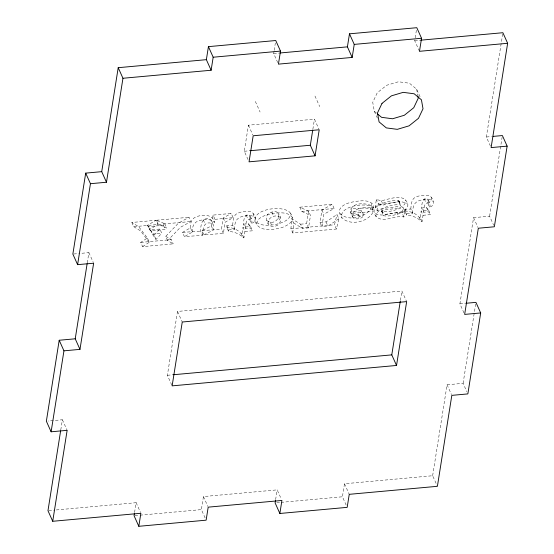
<?xml version="1.0" encoding="UTF-8"?>
<svg xmlns="http://www.w3.org/2000/svg" width="554" height="554" viewBox="0 0 554 554"><rect width="100%" height="100%" fill="white"/><g stroke="black" fill="none" stroke-linecap="round" stroke-linejoin="round"><path stroke-width="0.42" stroke-dasharray="2.77 2.08" d="M350.599 211.656C350.897 215.277 353.3 219.793 357.6 218.872C360.058 218.643 363.189 217.736 363.618 214.876L361.714 210.645L350.599 211.656L352.69 217.223M338.882 218.768L327.94 226.115L321.895 226.662L323.855 214.266L334.138 208.484L332.241 204.253L321.957 210.035L319.99 222.431L326.043 221.884L336.984 214.537L338.882 218.768L336.396 229.024L292.831 232.985L290.926 228.754L291.667 218.657L300.566 224.197L302.47 228.428L308.523 227.881L310.482 215.485L308.585 211.254L299.859 207.196L301.764 211.427L310.482 215.485M292.831 232.985L293.572 222.888L291.667 218.657M60.774 429.959L62.387 419.759L48.046 421.061M87.262 262.866L88.889 252.624L78.765 253.545M134.574 512.464L136.125 502.693L55.67 510.005M190.458 227.86C189.994 221.835 192.55 217.126 198.567 216.067C204.502 214.301 213.193 214.938 214.46 222.479L214.966 219.322L213.061 215.091L231.198 213.442L233.096 217.674L225.146 222.196L223.366 233.435L203.92 234.854L202.016 230.623L211.337 225.963C212.272 223.456 212.466 219.349 208.969 218.92C201.476 216.981 200.7 225.873 200.576 231.101L202.48 235.332L184.406 236.627L182.501 232.396L190.458 227.86L192.356 232.091L184.406 236.627M171.795 385.106L167.384 375.28L177.509 311.438L401.899 291.037L406.657 301.611M192.356 232.091C191.892 226.06 194.447 221.358 200.472 220.298C205.105 219.197 210.901 218.698 214.46 222.479M202.48 235.332C202.66 229.349 203.637 220.54 211.815 223.442C214.668 224.481 213.726 227.985 213.242 230.187L203.92 234.854M212.563 218.248L213.061 215.091M223.366 233.435L221.462 229.204L223.241 217.964L231.198 213.442M244.91 231.475L252.479 230.789L250.581 226.558L243.012 227.244L244.91 231.475L243.912 237.784L243.04 237.86C239.653 233.497 233.83 231.821 228.546 231.309L226.641 227.078L226.856 225.707L232.701 225.173L234.605 229.404L228.76 229.938L226.856 225.707M228.546 231.309L228.76 229.938M248.026 159.566L244.293 151.256L248.421 125.197L314.457 119.193L318.875 129.013M232.701 225.173C233.102 220.402 233.206 214.059 238.961 212.764C242.05 211.593 245.394 211.282 248.67 211.441C254.708 210.929 258.531 222.237 251.35 223.29L249.445 219.059L250.076 217.334L249.563 215.326C244.12 212.688 243.628 220.88 243.497 224.19L245.394 228.421L250.311 227.978L252.479 230.789M234.605 229.404C234.356 221.482 236.71 217.126 244.404 216.012C247.86 215.735 252.527 214.64 255.062 217.687M243.912 237.784L242.008 233.553L243.012 227.244M245.394 228.421C245.533 225.111 246.024 216.919 251.468 219.557L251.98 221.565L251.35 223.29M205.112 517.914L201.379 509.604L203.443 496.571L277.173 489.868L281.245 498.939M277.755 62.616L273.683 53.551L274.071 51.113M274.195 50.296L275.359 42.97M312.858 129.283L314.457 119.193M308.523 227.881L306.618 223.65L308.585 211.254M275.622 499.646L277.173 489.868M404.794 211.406L403.901 217.023C395.494 214.433 382.315 224.328 375.785 215.831C378.244 205.617 392.883 208.789 400.542 205.645L400.653 204.841C392.488 203.955 384.434 207.328 377.177 210.714L375.28 206.483L376.388 199.482L381.339 200.777C389.538 199.156 405.424 192.3 407.945 205.001C405.535 214.98 391.034 212.224 383.583 214.98L383.638 215.79C390.861 216.766 398.188 214.114 404.794 211.406L402.89 207.175C396.283 209.883 388.963 212.535 381.741 211.559L381.685 210.749C388.202 207.937 406.456 210.749 405.673 199.765M377.177 210.714L378.285 203.713L376.388 199.482M346.16 505.089L342.427 496.779L344.491 483.753L432.646 475.734L437.064 485.56M419.482 51.307L414.731 40.733L416.67 28.517M403.901 217.023L402.003 212.791L402.89 207.175M423.041 215.284L430.61 214.592L428.706 210.361L421.137 211.053L423.041 215.284L422.037 221.586L421.165 221.669C417.785 217.306 411.961 215.631 406.671 215.111L404.773 210.88L404.988 209.509L410.833 208.976L412.73 213.207L406.892 213.74L404.988 209.509M406.671 215.111L406.892 213.74M410.833 208.976C411.227 204.204 411.338 197.861 417.093 196.566C420.174 195.403 423.526 195.091 426.802 195.243C432.84 194.731 436.663 206.046 429.482 207.099L427.577 202.868L428.207 201.137L427.695 199.135C422.252 196.497 421.76 204.682 421.622 207.999L423.526 212.23L428.436 211.78L430.61 214.592M412.73 213.207C412.481 205.292 414.835 200.929 422.536 199.814C425.984 199.544 430.659 198.443 433.186 201.49M400.417 300.4L401.899 291.037M422.037 221.586L420.14 217.355L421.137 211.053M423.526 212.23C423.658 208.913 424.149 200.721 429.592 203.36L430.112 205.368L429.482 207.099M432.646 475.734L447.071 384.788L463.096 383.326L466.828 391.636M463.975 312.892L459.903 303.827L473.566 217.653L489.598 216.198L493.669 225.263M490.422 146.083L486.35 137.018L502.887 32.714M463.096 383.326L475.664 304.077M489.598 216.198L502.111 137.254M266.73 220.485C279.008 228.823 285.054 204.835 268.531 213.532C263.863 217.216 267.16 227.632 273.593 226.267C280.462 226.538 282.907 217.888 278.399 213.311M336.396 229.024L334.498 224.792L336.984 214.537M350.89 209.031C354.394 202.349 365.619 202.951 371.519 205.756L373.424 209.987L373.929 208.927C373.818 200.209 364.733 200.444 358.507 201.06C351.61 202.058 341.88 203.179 339.193 210.749C340.849 227.652 368.043 224.308 373.368 211.393L371.464 207.161L350.89 209.031L352.787 213.262L373.368 211.393M352.787 213.262C356.298 206.58 367.517 207.182 373.424 209.987M361.714 210.645C360.682 215.056 353.625 215.984 350.786 212.992M371.519 205.756L371.949 203.657M371.464 207.161C366.866 218.165 346.34 222.292 339.228 212.404M376.187 216.884C366.686 202.577 391.318 204.087 398.638 201.414L398.755 200.61C390.584 199.724 382.537 203.096 375.28 206.483M147.523 225.305L148.451 226.648L163.361 225.291L164.767 223.733L156.463 220.236L158.361 224.467L166.671 227.964L165.265 229.522L150.356 230.879L147.523 225.305L156.027 220.277L157.925 224.502L149.428 229.529M155.993 239.404L154.095 235.173L159.871 229.031L161.775 233.255L155.993 239.404L152.329 234.12L150.425 229.889L159.871 229.031M167.64 240.581L165.743 236.35L178.52 223.075L189.087 217.265L190.992 221.496L180.424 227.306L167.64 240.581L173.236 243.857L142.62 246.641L140.723 242.41L147.399 238.019L138.687 226.697L131.838 222.473L156.027 220.277M142.62 246.641L149.303 242.25L147.399 238.019M249.445 219.059C252.056 218.775 254.341 216.039 253.157 213.456M402.003 212.791C393.139 210.686 382.495 218.816 374.289 212.66M427.577 202.868C430.188 202.577 432.473 199.842 431.289 197.259M378.285 203.713L383.243 205.008C390.819 203.463 400.542 199.163 407.571 203.997M280.296 217.542C275.83 213.297 265.775 218.158 268.635 224.716M273.683 53.551L278.828 53.087M414.731 40.733L420.721 40.186M244.293 151.256L250.29 150.709M486.35 137.018L491.412 136.554M156.463 220.236L189.087 217.265M299.859 207.196L332.241 204.253M131.838 222.473L133.743 226.704L157.925 224.502M158.361 224.467L190.992 221.496M214.966 219.322L233.096 217.674M301.764 211.427L334.138 208.484M243.497 224.19L248.407 223.747L250.581 226.558M421.622 207.999L426.538 207.549L428.706 210.361M152.329 234.12L161.775 233.255M352.503 215.887L363.618 214.876M300.566 224.197L306.618 223.65M140.723 242.41L171.331 239.626L173.236 243.857M290.926 228.754L334.498 224.792M226.641 227.078C231.925 227.59 237.756 229.266 241.135 233.629L242.008 233.553M404.773 210.88C410.057 211.399 415.881 213.075 419.267 217.438L420.14 217.355M73.703 254.009L77.92 253.621M459.903 303.827L464.965 303.363M167.384 375.28L173.402 374.733M48.821 510.629L54.818 510.089M134.913 515.649L139.172 515.262M140.023 515.178L201.379 509.604M276.813 502.748L280.22 502.436M281.072 502.36L342.427 496.779M202.016 230.623L221.462 229.204M182.501 232.396L200.576 231.101M165.743 236.35L171.331 239.626M133.743 226.704L140.591 230.928L149.303 242.25M293.572 222.888L302.47 228.428M420.071 96.777L416.677 89.229L409.42 83.211L398.43 81.763L386.657 85.281L377.253 92.809L372.738 102.338L374.317 111.312L377.378 118.113M374.317 111.312L376.955 113.501M150.425 229.889L154.095 235.173M373.853 207.882C367.17 201.698 338.252 205.666 341.797 218.103M290.587 213.422C284.846 203.727 246.904 209.163 256.592 224.418C261.751 231.551 272.762 229.668 280.289 228.075C286.37 226.288 296.999 221.164 290.587 213.422C290.441 220.769 280.947 223.047 275.158 224.619C268.482 225.381 258.933 226.621 254.688 220.187M292.484 217.653C288.191 211.393 278.814 212.764 272.229 213.47C266.426 214.938 256.641 216.939 256.592 224.418M473.566 217.653L477.977 227.479M428.187 199.946L430.091 204.17M424.281 198.928L426.185 203.159M426.538 207.549L428.436 211.78M419.267 217.438L421.165 221.669M398.928 200.908L400.833 205.139M398.755 200.61L400.653 204.841M398.638 201.414L400.542 205.645M396.858 212.085L398.762 216.316M381.339 200.777L383.243 205.008M382.121 210.444L384.026 214.675M381.685 210.749L383.583 214.98M381.491 211.129L383.638 215.79M447.071 384.788L451.482 394.607M314.97 96.029L319.727 106.61M358.126 214.211L360.024 218.435M321.957 210.035L323.855 214.266M326.043 221.884L327.94 226.115M319.99 222.431L321.895 226.662M255.346 101.451L260.096 112.026M248.421 125.197L252.839 135.017M278.489 217.473L280.386 221.704M271.848 212.085L273.752 216.316M270.262 222.085L272.166 226.316M250.062 216.136L251.959 220.367M246.149 215.125L248.053 219.349M248.407 223.747L250.311 227.978M241.135 233.629L243.04 237.86M344.491 483.753L349.249 494.327M223.241 217.964L225.146 222.196M211.725 220.949L213.629 225.18M211.337 225.963L213.242 230.187M203.283 219.896L205.181 224.128M164.767 223.733L166.671 227.964M163.361 225.291L165.265 229.522M148.451 226.648L150.356 230.879M177.509 311.438L182.259 322.012M203.443 496.571L207.854 506.398M88.889 252.624L93.301 262.451M136.125 502.693L140.536 512.512M62.387 419.759L67.138 430.333M416.677 89.229L417.681 94.935"/><path stroke-width="0.83" d="M59.195 340.253L63.945 350.834L79.977 349.373L75.226 338.799L59.195 340.253L46.363 421.213L51.113 431.795L67.138 430.333L52.72 521.286L140.875 513.267L138.812 526.3L206.13 520.178L208.193 507.152L281.924 500.449L279.86 513.475L347.178 507.36L349.249 494.327L437.404 486.315L451.822 395.362L467.846 393.908L480.685 312.948L475.934 302.366L465.81 303.287M85.69 173.125L90.447 183.699L106.472 182.245L101.721 171.664L85.69 173.125L72.858 254.085L77.608 264.66L93.64 263.205L79.977 349.373M51.113 431.795L63.945 350.834M77.608 264.66L90.447 183.699M60.635 430.811L47.969 510.705L52.72 521.286M75.226 338.799L87.13 263.718M101.721 171.664L118.21 67.685L206.365 59.673L211.116 70.247L122.96 78.266L118.21 67.685M106.472 182.245L122.96 78.266M134.449 513.281L134.061 515.726L138.812 526.3M206.365 59.673L208.429 46.64L275.747 40.525L280.504 51.1L278.433 64.132L352.164 57.429L354.235 44.396L349.477 33.822L416.795 27.7L421.552 38.274L419.482 51.307L507.637 43.295L491.107 147.593L507.132 146.138L494.348 226.773L478.317 228.234L464.654 314.402L480.685 312.948M211.116 70.247L213.179 57.221L208.429 46.64M315.081 155.833L319.215 129.768L253.178 135.772L249.044 161.837L315.081 155.833L310.323 145.252L312.726 130.121M275.497 500.456L275.109 502.9L279.86 513.475M352.164 57.429L347.413 46.848L349.477 33.822M396.532 365.46L406.657 301.611L182.259 322.012L172.135 385.861L396.532 365.46L391.782 354.879L400.286 301.251M213.179 57.221L280.504 51.1M354.235 44.396L421.552 38.274M279.68 53.011L347.413 46.848M420.721 40.186L502.887 32.714L507.637 43.295M250.29 150.709L310.323 145.252M493.102 136.402L502.381 135.557L507.132 146.138M173.402 374.733L391.782 354.879M377.62 114.048L381.574 117.323L392.564 118.771L404.337 115.26L413.741 107.725L418.256 98.197L417.827 95.752M382.004 103.383L377.489 112.912L379.075 121.887L386.332 127.905L397.315 129.345L409.087 125.834L418.492 118.307L423.014 108.778L421.428 99.803L414.17 93.785L403.187 92.345L391.408 95.856L382.004 103.383"/></g></svg>
